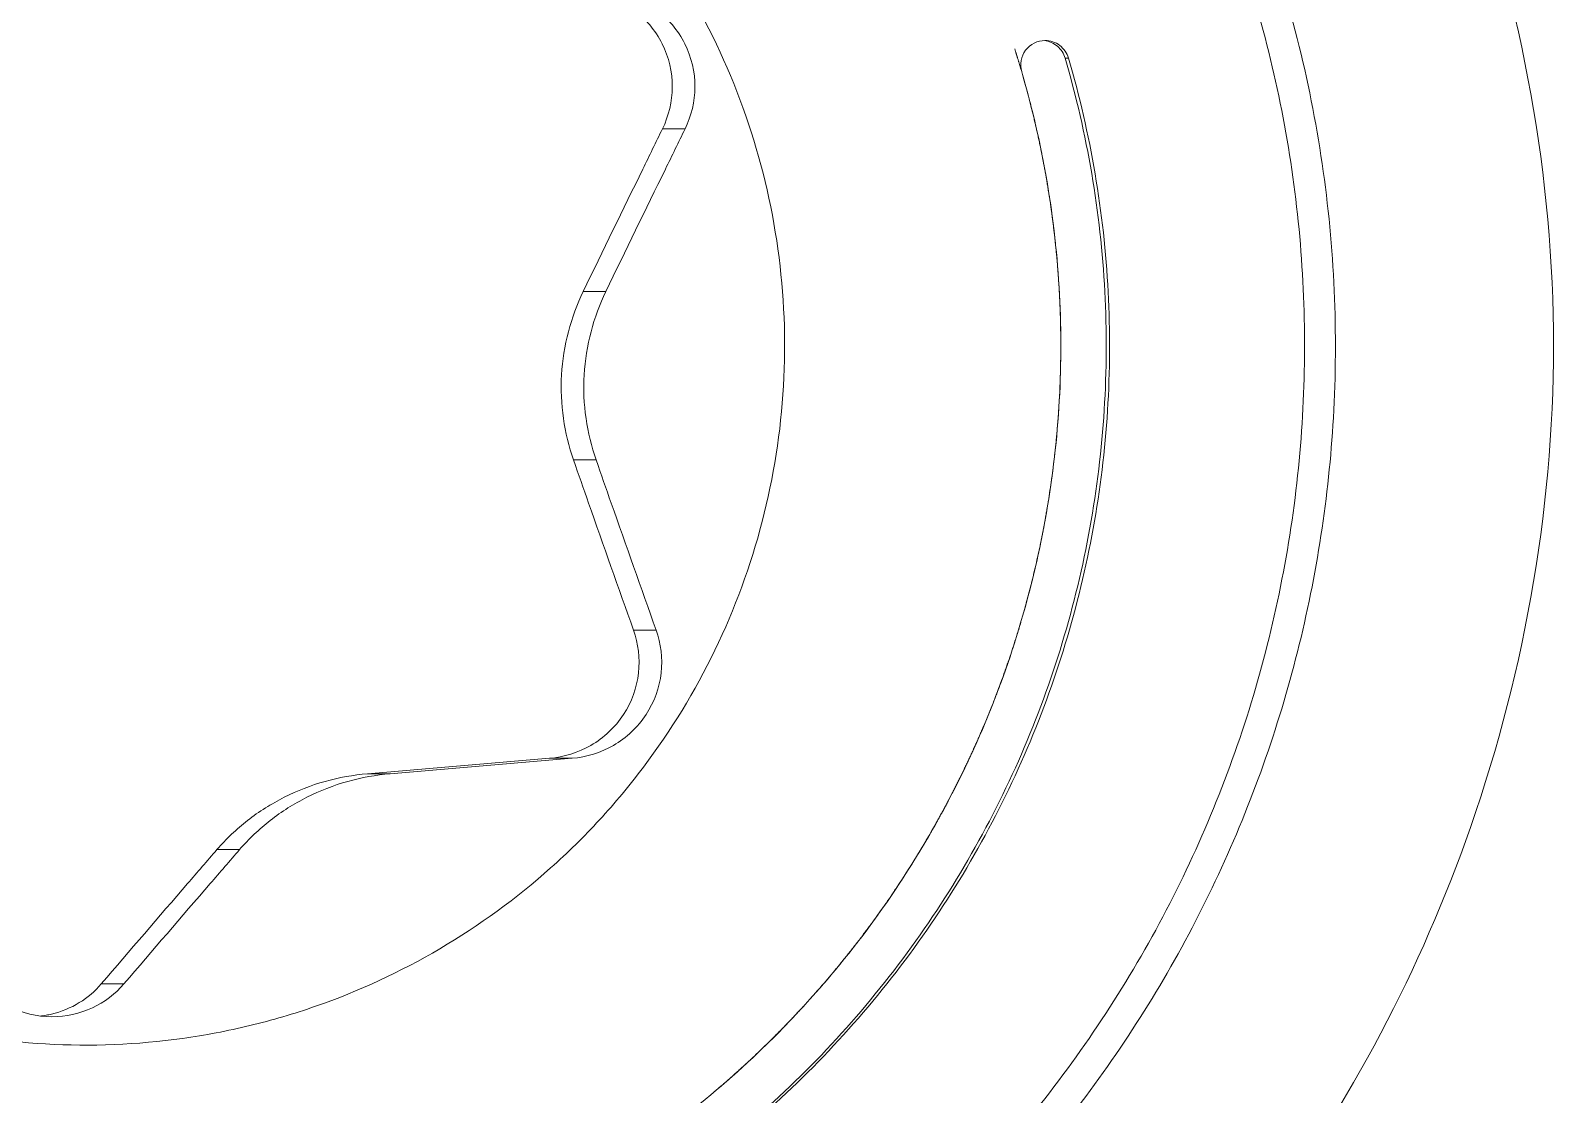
# Model space of a CAD drawing. Header units: millimetres. Extents: x 1177 to 4147, y 93 to 2194.
# Drawn here: x 1853.593 to 1858.274, y 1901.593 to 1904.863 of the extents above; entities that cross this region are included whole.
import ezdxf

# ---------------------------------------------------------------- set-up
doc = ezdxf.new("R2010")
doc.units = ezdxf.units.MM
doc.header["$LTSCALE"] = 0.1
doc.layers.get('0').update_dxf_attribs({"lineweight": 13})

msp = doc.modelspace()

# ---------------------------------------------------------------- linework, layer by layer
for p, q in [((1856.7831, 1904.7786), (1856.7728, 1904.7786)), ((1856.6417, 1904.7285), (1856.6394, 1904.7365)), ((1855.6049, 1904.5608), (1855.5354, 1904.5608)), ((1856.7395, 1904.2427), (1856.7376, 1904.258)), ((1855.292, 1904.0611), (1855.3615, 1904.0611)), ((1856.7562, 1903.7509), (1856.7566, 1903.7579)), ((1855.2621, 1903.5434), (1855.3316, 1903.5434)), ((1856.6919, 1903.2602), (1856.6934, 1903.2674)), ((1855.516, 1903.0201), (1855.4464, 1903.0201)), ((1856.5318, 1902.7472), (1856.5458, 1902.7816)), ((1856.5458, 1902.7816), (1856.5515, 1902.7961)), ((1855.1881, 1902.6264), (1854.6291, 1902.5787)), ((1855.2576, 1902.6264), (1854.6986, 1902.5787)), ((1855.2576, 1902.6264), (1855.1881, 1902.6264)), ((1854.6291, 1902.5787), (1854.6986, 1902.5787)), ((1854.1664, 1902.3458), (1854.2359, 1902.3458)), ((1856.3236, 1902.3361), (1856.3324, 1902.3508)), ((1853.8806, 1901.9331), (1853.811, 1901.9331)), ((1856.0332, 1901.9363), (1856.0411, 1901.9455)), ((1853.6594, 1901.8322), (1853.6421, 1901.8327))]:
    msp.add_line(p, q)
for centre, radius, start, end in [((1856.7113, 1904.7575), 0.075, 90.0594, 196.3113), ((1853.59, 1902.1289), 0.2967, 276.3801, 280.0635), ((1853.5907, 1902.1247), 0.2924, 280.0633, 283.2844)]:
    msp.add_arc(centre, radius, start, end)
for points, knots in [([(1853.7585, 1907.7448), (1853.5165, 1907.7448), (1853.0312, 1907.6988), (1852.3301, 1907.494), (1851.6797, 1907.1609), (1851.1036, 1906.7113), (1850.6221, 1906.1613), (1850.2525, 1905.5304), (1850.0079, 1904.8414), (1849.934, 1904.359), (1849.9201, 1904.117)], [0, 0, 0, 0, 0.124921, 0.249854, 0.374808, 0.499791, 0.624805, 0.74985, 0.874913, 1, 1, 1, 1]), ([(1853.7585, 1907.7448), (1854.019, 1907.7448), (1854.5415, 1907.6914), (1855.2917, 1907.4546), (1855.9788, 1907.0707), (1856.5742, 1906.5556), (1857.0533, 1905.9308), (1857.3963, 1905.2217), (1857.5891, 1904.4583), (1857.6121, 1903.933), (1857.5971, 1903.6726)], [0, 0, 0, 0, 0.124923, 0.249851, 0.374807, 0.499793, 0.624811, 0.749857, 0.87492, 1, 1, 1, 1]), ([(1857.5024, 1903.6784), (1857.5166, 1903.923), (1857.5016, 1904.2935), (1857.41, 1904.7758), (1857.2718, 1905.247), (1857.0133, 1905.8069), (1856.6505, 1906.3056), (1856.3067, 1906.6558), (1855.9304, 1906.9707), (1855.4047, 1907.2925), (1854.7112, 1907.5478), (1853.9813, 1907.6627), (1853.2429, 1907.6328), (1852.5247, 1907.4593), (1851.9654, 1907.2002), (1851.5554, 1906.9309), (1851.1736, 1906.6227), (1850.7558, 1906.1692), (1850.4346, 1905.6428), (1850.243, 1905.1907), (1850.0966, 1904.7222), (1850.0391, 1904.3559), (1850.0249, 1904.1112)], [0, 0, 0, 0, 0.062524, 0.093821, 0.125116, 0.187624, 0.250118, 0.281397, 0.312672, 0.375134, 0.437583, 0.500025, 0.562464, 0.624908, 0.687362, 0.718632, 0.749906, 0.812391, 0.874892, 0.906183, 0.937477, 1, 1, 1, 1]), ([(1853.6398, 1901.7484), (1853.4997, 1901.7565), (1853.2899, 1901.7895), (1853.0217, 1901.8736), (1852.7628, 1901.9836), (1852.4614, 1902.168), (1852.2017, 1902.4079), (1852.0253, 1902.627), (1851.8711, 1902.8625), (1851.7228, 1903.1836), (1851.6235, 1903.5959), (1851.6063, 1904.0197), (1851.6721, 1904.4387), (1851.8182, 1904.8368), (1852.0025, 1905.1387), (1852.1828, 1905.3547), (1852.3833, 1905.5521), (1852.6688, 1905.7604), (1852.9894, 1905.9088), (1853.2592, 1905.9882), (1853.5354, 1906.0407), (1853.7476, 1906.0493), (1853.8876, 1906.0412)], [0, 0, 0, 0, 0.062443, 0.093706, 0.124966, 0.187429, 0.249906, 0.281189, 0.312476, 0.374984, 0.437502, 0.500025, 0.562545, 0.625058, 0.687559, 0.71884, 0.750118, 0.812587, 0.875041, 0.906299, 0.937559, 1, 1, 1, 1]), ([(1853.8876, 1906.0412), (1854.0277, 1906.0331), (1854.2375, 1906.0001), (1854.5057, 1905.916), (1854.7646, 1905.806), (1855.066, 1905.6216), (1855.3256, 1905.3817), (1855.5021, 1905.1626), (1855.6563, 1904.9271), (1855.8046, 1904.606), (1855.9039, 1904.1937), (1855.9211, 1903.7699), (1855.8553, 1903.3509), (1855.7092, 1902.9528), (1855.5249, 1902.651), (1855.3446, 1902.4349), (1855.1441, 1902.2375), (1854.8586, 1902.0292), (1854.5379, 1901.8808), (1854.2682, 1901.8014), (1853.992, 1901.7489), (1853.7798, 1901.7403), (1853.6398, 1901.7484)], [0, 0, 0, 0, 0.062443, 0.093706, 0.124966, 0.187429, 0.249906, 0.281189, 0.312476, 0.374984, 0.437502, 0.500025, 0.562545, 0.625058, 0.687559, 0.71884, 0.750118, 0.812587, 0.875041, 0.906299, 0.937559, 1, 1, 1, 1]), ([(1850.8451, 1905.0703), (1850.7498, 1904.833), (1850.6167, 1904.333), (1850.6043, 1903.5587), (1850.7791, 1902.8039), (1851.131, 1902.1138), (1851.6391, 1901.5294), (1852.2729, 1901.0852), (1852.8759, 1900.8538), (1853.3796, 1900.7605), (1853.6358, 1900.7448), (1853.7637, 1900.7448)], [0, 0, 0, 0, 0.125032, 0.250067, 0.375098, 0.500103, 0.625071, 0.749998, 0.874891, 0.937447, 1, 1, 1, 1]), ([(1851.0122, 1905.0819), (1851.003, 1905.0528), (1850.9844, 1904.9947), (1850.9566, 1904.9076), (1850.9335, 1904.8349), (1850.915, 1904.7768), (1850.9011, 1904.7333), (1850.8872, 1904.6897), (1850.8733, 1904.6461), (1850.8617, 1904.6098), (1850.8524, 1904.5808), (1850.8466, 1904.5626), (1850.8426, 1904.5499), (1850.8403, 1904.5426), (1850.8385, 1904.5372), (1850.8371, 1904.5326), (1850.8359, 1904.529), (1850.8351, 1904.5263), (1850.8343, 1904.524), (1850.8341, 1904.5221), (1850.8339, 1904.5202), (1850.8336, 1904.5178), (1850.833, 1904.512), (1850.832, 1904.5033), (1850.8307, 1904.4917), (1850.8294, 1904.4802), (1850.8277, 1904.4647), (1850.8255, 1904.4455), (1850.8229, 1904.4223), (1850.8203, 1904.3992), (1850.8169, 1904.3684), (1850.8126, 1904.3298), (1850.8074, 1904.2835), (1850.8022, 1904.2373), (1850.7953, 1904.1756), (1850.7883, 1904.1139), (1850.7823, 1904.0599), (1850.7788, 1904.0291), (1850.7767, 1904.0098), (1850.7749, 1903.9944), (1850.7736, 1903.9828), (1850.7723, 1903.9712), (1850.7713, 1903.9616), (1850.7704, 1903.9539), (1850.7697, 1903.9481), (1850.7691, 1903.9423), (1850.7686, 1903.9375), (1850.7682, 1903.9344), (1850.768, 1903.9329), (1850.7679, 1903.932), (1850.768, 1903.9308), (1850.7681, 1903.9294), (1850.7683, 1903.9275), (1850.7685, 1903.9251), (1850.7688, 1903.9222), (1850.7691, 1903.9184), (1850.7697, 1903.9118), (1850.7705, 1903.9023), (1850.7718, 1903.8871), (1850.7734, 1903.8681), (1850.7753, 1903.8453), (1850.7773, 1903.8225), (1850.7792, 1903.7998), (1850.7818, 1903.7694), (1850.7851, 1903.7314), (1850.789, 1903.6858), (1850.7929, 1903.6402), (1850.7968, 1903.5947), (1850.8006, 1903.5491), (1850.8039, 1903.5111), (1850.8065, 1903.4807), (1850.8084, 1903.4579), (1850.8104, 1903.4351), (1850.8123, 1903.4124), (1850.814, 1903.3934), (1850.8153, 1903.3782), (1850.8161, 1903.3687), (1850.8166, 1903.362), (1850.817, 1903.3582), (1850.8172, 1903.3554), (1850.8174, 1903.353), (1850.8176, 1903.3511), (1850.8177, 1903.3497), (1850.8178, 1903.3485), (1850.8181, 1903.3476), (1850.8185, 1903.3462), (1850.8194, 1903.3432), (1850.8207, 1903.3385), (1850.8223, 1903.3329), (1850.8239, 1903.3273), (1850.8261, 1903.3199), (1850.8288, 1903.3106), (1850.832, 1903.2994), (1850.8353, 1903.2882), (1850.8396, 1903.2733), (1850.845, 1903.2547), (1850.8537, 1903.2249), (1850.8688, 1903.1727), (1850.8861, 1903.1131), (1850.9033, 1903.0535), (1850.9163, 1903.0088), (1850.9293, 1902.9641), (1850.9401, 1902.9268), (1850.9487, 1902.897), (1850.9552, 1902.8746), (1850.9617, 1902.8523), (1850.9671, 1902.8336), (1850.9714, 1902.8187), (1850.9747, 1902.8076), (1850.9779, 1902.7964), (1850.9803, 1902.788), (1850.9819, 1902.7824), (1850.9826, 1902.7801), (1850.9832, 1902.7782), (1850.9837, 1902.7763), (1850.9848, 1902.7742), (1850.9861, 1902.7717), (1850.9879, 1902.7683), (1850.9901, 1902.7641), (1850.9927, 1902.759), (1850.9962, 1902.7523), (1851.0024, 1902.7404), (1851.0111, 1902.7235), (1851.0252, 1902.6965), (1851.0428, 1902.6627), (1851.0639, 1902.6221), (1851.0849, 1902.5815), (1851.106, 1902.5409), (1851.1271, 1902.5003), (1851.1482, 1902.4598), (1851.1693, 1902.4192), (1851.1869, 1902.3854), (1851.2009, 1902.3583), (1851.2115, 1902.338), (1851.2203, 1902.3211), (1851.2273, 1902.3076), (1851.2326, 1902.2975), (1851.2378, 1902.2873), (1851.2422, 1902.2789), (1851.2457, 1902.2721), (1851.2479, 1902.2679), (1851.2497, 1902.2645), (1851.251, 1902.262), (1851.2521, 1902.2598), (1851.2529, 1902.2584), (1851.2533, 1902.2575), (1851.2536, 1902.2569), (1851.2541, 1902.2563), (1851.2547, 1902.2556), (1851.2558, 1902.2542), (1851.2573, 1902.2524), (1851.2591, 1902.2501), (1851.2615, 1902.2471), (1851.2646, 1902.2433), (1851.2694, 1902.2372), (1851.2755, 1902.2297), (1851.2828, 1902.2206), (1851.2901, 1902.2115), (1851.2998, 1902.1994), (1851.3119, 1902.1843), (1851.3265, 1902.1662), (1851.3459, 1902.142), (1851.3702, 1902.1117), (1851.3993, 1902.0755), (1851.4284, 1902.0392), (1851.4575, 1902.0029), (1851.4867, 1901.9666), (1851.5158, 1901.9303), (1851.5449, 1901.894), (1851.5692, 1901.8638), (1851.5886, 1901.8396), (1851.6007, 1901.8245), (1851.6092, 1901.8139), (1851.6141, 1901.8078), (1851.6177, 1901.8033), (1851.6208, 1901.7995), (1851.6232, 1901.7965), (1851.625, 1901.7942), (1851.6265, 1901.7923), (1851.628, 1901.7911), (1851.6295, 1901.7899), (1851.6313, 1901.7884), (1851.6357, 1901.7847), (1851.6422, 1901.7792), (1851.651, 1901.7719), (1851.6598, 1901.7645), (1851.6714, 1901.7547), (1851.686, 1901.7425), (1851.7036, 1901.7278), (1851.7211, 1901.7132), (1851.7444, 1901.6936), (1851.7736, 1901.6692), (1851.8087, 1901.6398), (1851.8437, 1901.6105), (1851.8904, 1901.5713), (1851.9372, 1901.5322), (1851.978, 1901.498), (1852.0014, 1901.4784), (1852.016, 1901.4662), (1852.0277, 1901.4564), (1852.0364, 1901.4491), (1852.0452, 1901.4417), (1852.0525, 1901.4356), (1852.0583, 1901.4307), (1852.0627, 1901.427), (1852.0671, 1901.4234), (1852.0708, 1901.4203), (1852.0731, 1901.4183), (1852.0742, 1901.4174), (1852.0749, 1901.4168), (1852.076, 1901.4162), (1852.0773, 1901.4155), (1852.079, 1901.4146), (1852.0811, 1901.4134), (1852.0837, 1901.412), (1852.0871, 1901.4102), (1852.093, 1901.4069), (1852.1015, 1901.4023), (1852.1151, 1901.3949), (1852.1321, 1901.3856), (1852.1525, 1901.3744), (1852.173, 1901.3633), (1852.1934, 1901.3521), (1852.2206, 1901.3373), (1852.2546, 1901.3187), (1852.2954, 1901.2964), (1852.3362, 1901.2741), (1852.377, 1901.2518), (1852.4179, 1901.2295), (1852.4519, 1901.2109), (1852.4791, 1901.1961), (1852.4995, 1901.1849), (1852.5199, 1901.1738), (1852.5403, 1901.1626), (1852.5573, 1901.1533), (1852.5709, 1901.1459), (1852.5794, 1901.1413), (1852.5854, 1901.138), (1852.5888, 1901.1362), (1852.5913, 1901.1348), (1852.5935, 1901.1336), (1852.5952, 1901.1327), (1852.5964, 1901.132), (1852.5975, 1901.1314), (1852.5984, 1901.1311), (1852.5998, 1901.1307), (1852.6027, 1901.1298), (1852.6073, 1901.1284), (1852.6127, 1901.1267), (1852.6182, 1901.125), (1852.6254, 1901.1227), (1852.6345, 1901.1199), (1852.6454, 1901.1165), (1852.6563, 1901.1131), (1852.6709, 1901.1085), (1852.689, 1901.1028), (1852.7181, 1901.0938), (1852.769, 1901.0779), (1852.8271, 1901.0598), (1852.8853, 1901.0416), (1852.9289, 1901.028), (1852.9725, 1901.0144), (1853.0089, 1901.003), (1853.0379, 1900.994), (1853.0597, 1900.9872), (1853.0815, 1900.9804), (1853.0997, 1900.9747), (1853.1143, 1900.9702), (1853.1252, 1900.9668), (1853.1361, 1900.9634), (1853.1442, 1900.9608), (1853.1497, 1900.9591), (1853.152, 1900.9584), (1853.1538, 1900.9578), (1853.1556, 1900.9572), (1853.158, 1900.957), (1853.1609, 1900.9567), (1853.1648, 1900.9563), (1853.1696, 1900.9558), (1853.1754, 1900.9552), (1853.1831, 1900.9543), (1853.1966, 1900.9529), (1853.2159, 1900.9509), (1853.2467, 1900.9476), (1853.2853, 1900.9436), (1853.3316, 1900.9387), (1853.3779, 1900.9338), (1853.4241, 1900.929), (1853.4859, 1900.9225), (1853.563, 1900.9143), (1853.6556, 1900.9046), (1853.7173, 1900.8981), (1853.7481, 1900.8948)], [0, 0, 0, 0, 0.015625, 0.03125, 0.046875, 0.054688, 0.0625, 0.070312, 0.078125, 0.085938, 0.089844, 0.09375, 0.095703, 0.09668, 0.097656, 0.098633, 0.099121, 0.099609, 0.100098, 0.100342, 0.100586, 0.101074, 0.101562, 0.103516, 0.105469, 0.107422, 0.109375, 0.113281, 0.117188, 0.121094, 0.125, 0.132812, 0.140625, 0.148438, 0.15625, 0.171875, 0.179688, 0.183594, 0.1875, 0.189453, 0.191406, 0.193359, 0.195312, 0.196289, 0.197266, 0.198242, 0.199219, 0.199707, 0.199829, 0.199951, 0.200195, 0.200439, 0.200684, 0.201172, 0.20166, 0.202148, 0.203125, 0.205078, 0.207031, 0.210938, 0.214844, 0.21875, 0.222656, 0.226562, 0.234375, 0.242188, 0.25, 0.257812, 0.265625, 0.273438, 0.277344, 0.28125, 0.285156, 0.289062, 0.292969, 0.294922, 0.296875, 0.297852, 0.29834, 0.298828, 0.299316, 0.299561, 0.299805, 0.300049, 0.300171, 0.300293, 0.300781, 0.301758, 0.302734, 0.303711, 0.304688, 0.306641, 0.308594, 0.310547, 0.3125, 0.316406, 0.320312, 0.328125, 0.34375, 0.351562, 0.359375, 0.367188, 0.375, 0.378906, 0.382812, 0.386719, 0.390625, 0.392578, 0.394531, 0.396484, 0.398438, 0.398926, 0.399414, 0.399658, 0.399902, 0.400391, 0.400879, 0.401367, 0.402344, 0.40332, 0.404297, 0.40625, 0.410156, 0.414062, 0.421875, 0.429688, 0.4375, 0.445312, 0.453125, 0.460938, 0.46875, 0.476562, 0.480469, 0.484375, 0.488281, 0.490234, 0.492188, 0.494141, 0.496094, 0.49707, 0.498047, 0.498535, 0.499023, 0.499512, 0.499756, 0.499878, 0.5, 0.500122, 0.500244, 0.500488, 0.500977, 0.501465, 0.501953, 0.50293, 0.503906, 0.505859, 0.507812, 0.509766, 0.511719, 0.515625, 0.519531, 0.523438, 0.53125, 0.539062, 0.546875, 0.554688, 0.5625, 0.570312, 0.578125, 0.585938, 0.589844, 0.59375, 0.595703, 0.59668, 0.597656, 0.598633, 0.599121, 0.599609, 0.600098, 0.600342, 0.600586, 0.601074, 0.601562, 0.603516, 0.605469, 0.607422, 0.609375, 0.613281, 0.617188, 0.621094, 0.625, 0.632812, 0.640625, 0.648438, 0.65625, 0.671875, 0.679688, 0.683594, 0.6875, 0.689453, 0.691406, 0.693359, 0.695312, 0.696289, 0.697266, 0.698242, 0.699219, 0.699707, 0.699829, 0.699951, 0.700195, 0.700439, 0.700684, 0.701172, 0.70166, 0.702148, 0.703125, 0.705078, 0.707031, 0.710938, 0.714844, 0.71875, 0.722656, 0.726562, 0.734375, 0.742188, 0.75, 0.757812, 0.765625, 0.773438, 0.777344, 0.78125, 0.785156, 0.789062, 0.792969, 0.794922, 0.796875, 0.797852, 0.79834, 0.798828, 0.799316, 0.799561, 0.799805, 0.800049, 0.800171, 0.800293, 0.800781, 0.801758, 0.802734, 0.803711, 0.804688, 0.806641, 0.808594, 0.810547, 0.8125, 0.816406, 0.820312, 0.828125, 0.84375, 0.851562, 0.859375, 0.867188, 0.875, 0.878906, 0.882812, 0.886719, 0.890625, 0.892578, 0.894531, 0.896484, 0.898438, 0.898926, 0.899414, 0.899658, 0.899902, 0.900391, 0.900879, 0.901367, 0.902344, 0.90332, 0.904297, 0.90625, 0.910156, 0.914062, 0.921875, 0.929688, 0.9375, 0.945312, 0.953125, 0.96875, 0.984375, 1, 1, 1, 1]), ([(1853.7534, 1900.8948), (1853.5101, 1900.8948), (1853.0216, 1900.9547), (1852.3338, 1901.219), (1851.7298, 1901.642), (1851.246, 1902.1986), (1850.9109, 1902.8558), (1850.7444, 1903.5747), (1850.7562, 1904.3121), (1850.883, 1904.7883), (1850.9738, 1905.0143)], [0, 0, 0, 0, 0.124904, 0.249827, 0.374783, 0.49978, 0.624814, 0.749874, 0.874938, 1, 1, 1, 1]), ([(1850.9841, 1905.0143), (1850.8933, 1904.7883), (1850.7666, 1904.3121), (1850.7548, 1903.5747), (1850.9213, 1902.8558), (1851.2564, 1902.1986), (1851.7402, 1901.642), (1852.3441, 1901.219), (1853.0319, 1900.9547), (1853.5205, 1900.8948), (1853.7637, 1900.8948)], [0, 0, 0, 0, 0.125061, 0.250126, 0.375186, 0.50022, 0.625217, 0.750173, 0.875096, 1, 1, 1, 1]), ([(1855.3241, 1904.9818), (1855.3677, 1904.973), (1855.4535, 1904.9354), (1855.5444, 1904.8278), (1855.5765, 1904.691), (1855.5548, 1904.6004), (1855.5354, 1904.5608)], [0, 0, 0, 0, 0.247219, 0.501902, 0.755364, 1, 1, 1, 1]), ([(1855.3936, 1904.9818), (1855.4372, 1904.973), (1855.5231, 1904.9354), (1855.6139, 1904.8278), (1855.646, 1904.691), (1855.6243, 1904.6004), (1855.6049, 1904.5608)], [0, 0, 0, 0, 0.247207, 0.501889, 0.755366, 1, 1, 1, 1]), ([(1856.7728, 1904.7786), (1856.7687, 1904.7925), (1856.752, 1904.8185), (1856.7234, 1904.8305), (1856.709, 1904.8321)], [0, 0, 0, 0, 0.500254, 1, 1, 1, 1]), ([(1856.7112, 1904.8325), (1856.727, 1904.8325), (1856.7595, 1904.8219), (1856.7787, 1904.7937), (1856.7831, 1904.7786)], [0, 0, 0, 0, 0.499748, 1, 1, 1, 1]), ([(1853.7637, 1900.7448), (1854.0063, 1900.7448), (1854.4935, 1900.8015), (1855.1836, 1901.0522), (1855.7981, 1901.4551), (1856.3036, 1901.9886), (1856.6731, 1902.6241), (1856.8868, 1903.3277), (1856.9335, 1904.0613), (1856.8512, 1904.5454), (1856.7831, 1904.7786)], [0, 0, 0, 0, 0.124906, 0.24983, 0.374785, 0.499777, 0.624806, 0.749863, 0.874929, 1, 1, 1, 1]), ([(1853.7637, 1900.7448), (1854.0059, 1900.7456), (1854.492, 1900.8037), (1855.1802, 1901.0558), (1855.7927, 1901.4594), (1856.2963, 1901.9929), (1856.6642, 1902.6277), (1856.8769, 1903.3303), (1856.923, 1904.0626), (1856.8408, 1904.5458), (1856.7728, 1904.7786)], [0, 0, 0, 0, 0.124906, 0.24983, 0.374785, 0.499777, 0.624806, 0.749864, 0.874929, 1, 1, 1, 1]), ([(1856.6394, 1904.7365), (1856.6379, 1904.7415), (1856.6349, 1904.7515), (1856.6315, 1904.7628), (1856.6293, 1904.7703), (1856.6281, 1904.7741), (1856.6271, 1904.7772), (1856.6264, 1904.7797), (1856.6258, 1904.7816), (1856.6253, 1904.7832), (1856.6249, 1904.7844), (1856.6247, 1904.7852), (1856.6245, 1904.7858), (1856.6244, 1904.7862), (1856.6243, 1904.7865), (1856.6242, 1904.7867), (1856.6241, 1904.787), (1856.624, 1904.7874), (1856.6237, 1904.7883), (1856.6233, 1904.7897), (1856.6227, 1904.7916), (1856.6221, 1904.7934), (1856.6213, 1904.7959), (1856.62, 1904.8003), (1856.6188, 1904.804), (1856.618, 1904.8065)], [0, 0, 0, 0, 0.25, 0.5, 0.5625, 0.625, 0.6875, 0.71875, 0.75, 0.78125, 0.796875, 0.8125, 0.820312, 0.828125, 0.832031, 0.833984, 0.835938, 0.839844, 0.84375, 0.859375, 0.875, 0.890625, 0.90625, 0.9375, 1, 1, 1, 1]), ([(1853.7637, 1900.8948), (1853.9948, 1900.8948), (1854.4587, 1900.9488), (1855.116, 1901.1876), (1855.7013, 1901.5713), (1856.1826, 1902.0794), (1856.5346, 1902.6846), (1856.7381, 1903.3547), (1856.7826, 1904.0533), (1856.7042, 1904.5144), (1856.6394, 1904.7365)], [0, 0, 0, 0, 0.124906, 0.24983, 0.374785, 0.499777, 0.624806, 0.749863, 0.874929, 1, 1, 1, 1]), ([(1856.7376, 1904.258), (1856.7364, 1904.2671), (1856.7346, 1904.2807), (1856.7325, 1904.2966), (1856.7312, 1904.3057), (1856.7303, 1904.3125), (1856.7294, 1904.3193), (1856.7287, 1904.3244), (1856.7283, 1904.3278), (1856.7281, 1904.3293), (1856.7279, 1904.3304), (1856.7277, 1904.3316), (1856.7274, 1904.3339), (1856.7269, 1904.3371), (1856.726, 1904.3423), (1856.725, 1904.3488), (1856.7233, 1904.3591), (1856.7212, 1904.372), (1856.7192, 1904.3849), (1856.7175, 1904.3953), (1856.7165, 1904.4017), (1856.7156, 1904.4069), (1856.7151, 1904.4101), (1856.7147, 1904.4124), (1856.7145, 1904.4137), (1856.7143, 1904.4148), (1856.7141, 1904.4162), (1856.7134, 1904.4196), (1856.7125, 1904.4246), (1856.7112, 1904.4314), (1856.7099, 1904.4381), (1856.7082, 1904.4471), (1856.7066, 1904.4561), (1856.7049, 1904.4652), (1856.7038, 1904.4708), (1856.703, 1904.4753), (1856.7023, 1904.4787), (1856.7018, 1904.4815), (1856.7014, 1904.4834), (1856.7012, 1904.4846), (1856.7011, 1904.4854), (1856.7008, 1904.4864), (1856.7006, 1904.4876), (1856.7001, 1904.4899), (1856.6994, 1904.4931), (1856.6986, 1904.4969), (1856.6975, 1904.502), (1856.6961, 1904.5084), (1856.6939, 1904.5187), (1856.6911, 1904.5315), (1856.6884, 1904.5443), (1856.6862, 1904.5545), (1856.6848, 1904.5609), (1856.6837, 1904.566), (1856.6825, 1904.5711), (1856.6803, 1904.58), (1856.6772, 1904.5927), (1856.6735, 1904.608), (1856.6698, 1904.6233), (1856.6667, 1904.636), (1856.6645, 1904.6449), (1856.6632, 1904.6499), (1856.6618, 1904.6549), (1856.6601, 1904.6611), (1856.656, 1904.6761), (1856.6499, 1904.6986), (1856.6444, 1904.7185), (1856.6417, 1904.7285)], [0, 0, 0, 0, 0.0625, 0.09375, 0.109375, 0.125, 0.140625, 0.15625, 0.160156, 0.164062, 0.166016, 0.167969, 0.171875, 0.179688, 0.1875, 0.203125, 0.21875, 0.25, 0.28125, 0.296875, 0.3125, 0.320312, 0.328125, 0.332031, 0.333984, 0.335938, 0.339844, 0.34375, 0.359375, 0.375, 0.390625, 0.40625, 0.4375, 0.453125, 0.46875, 0.476562, 0.484375, 0.492188, 0.496094, 0.498047, 0.5, 0.501953, 0.503906, 0.507812, 0.515625, 0.523438, 0.53125, 0.546875, 0.5625, 0.59375, 0.625, 0.640625, 0.65625, 0.664062, 0.671875, 0.6875, 0.71875, 0.75, 0.78125, 0.8125, 0.828125, 0.835938, 0.84375, 0.859375, 0.875, 0.9375, 1, 1, 1, 1]), ([(1855.5354, 1904.5608), (1855.5153, 1904.5197), (1855.4338, 1904.3533), (1855.3527, 1904.1867), (1855.292, 1904.0611)], [0, 0, 0, 0, 0.247065, 1, 1, 1, 1]), ([(1855.6049, 1904.5608), (1855.5848, 1904.5197), (1855.5033, 1904.3533), (1855.4222, 1904.1867), (1855.3615, 1904.0611)], [0, 0, 0, 0, 0.247077, 1, 1, 1, 1]), ([(1856.7566, 1903.7579), (1856.7569, 1903.767), (1856.7573, 1903.7808), (1856.7579, 1903.7968), (1856.7582, 1903.8059), (1856.7584, 1903.8128), (1856.7586, 1903.8197), (1856.7588, 1903.8248), (1856.7589, 1903.8283), (1856.759, 1903.8297), (1856.759, 1903.8308), (1856.759, 1903.8321), (1856.759, 1903.8344), (1856.7591, 1903.8377), (1856.7591, 1903.8429), (1856.7591, 1903.8495), (1856.7592, 1903.8599), (1856.7593, 1903.873), (1856.7594, 1903.8887), (1856.7595, 1903.9018), (1856.7596, 1903.911), (1856.7596, 1903.9162), (1856.7595, 1903.9214), (1856.7594, 1903.928), (1856.7591, 1903.9385), (1856.7589, 1903.9515), (1856.7586, 1903.9646), (1856.7584, 1903.9751), (1856.7582, 1903.9816), (1856.7581, 1903.9869), (1856.7581, 1903.9908), (1856.758, 1903.9941), (1856.7579, 1903.9964), (1856.7579, 1903.9977), (1856.7579, 1903.9987), (1856.7578, 1903.9995), (1856.7578, 1904.0007), (1856.7577, 1904.0027), (1856.7576, 1904.0055), (1856.7574, 1904.0089), (1856.7572, 1904.0135), (1856.7569, 1904.0192), (1856.7565, 1904.0284), (1856.7561, 1904.0376), (1856.7556, 1904.0467), (1856.7553, 1904.0536), (1856.755, 1904.0604), (1856.7548, 1904.0656), (1856.7546, 1904.069), (1856.7545, 1904.0705), (1856.7545, 1904.0716), (1856.7544, 1904.0728), (1856.7542, 1904.0751), (1856.754, 1904.0784), (1856.7536, 1904.0836), (1856.7531, 1904.0901), (1856.7524, 1904.1006), (1856.7514, 1904.1136), (1856.7503, 1904.1293), (1856.7494, 1904.1411), (1856.7488, 1904.1489), (1856.7486, 1904.1522), (1856.7484, 1904.1548), (1856.7482, 1904.1575), (1856.7477, 1904.1622), (1856.747, 1904.1691), (1856.7459, 1904.18), (1856.7445, 1904.1936), (1856.7423, 1904.2154), (1856.7406, 1904.2318), (1856.7395, 1904.2427)], [0, 0, 0, 0, 0.0625, 0.09375, 0.109375, 0.125, 0.140625, 0.15625, 0.160156, 0.164062, 0.166016, 0.167969, 0.171875, 0.179688, 0.1875, 0.203125, 0.21875, 0.25, 0.28125, 0.3125, 0.328125, 0.335938, 0.34375, 0.359375, 0.375, 0.40625, 0.4375, 0.453125, 0.46875, 0.476562, 0.484375, 0.492188, 0.496094, 0.498047, 0.5, 0.501953, 0.503906, 0.507812, 0.515625, 0.523438, 0.53125, 0.546875, 0.5625, 0.59375, 0.609375, 0.625, 0.640625, 0.65625, 0.660156, 0.664062, 0.666016, 0.667969, 0.671875, 0.679688, 0.6875, 0.703125, 0.71875, 0.75, 0.78125, 0.8125, 0.820312, 0.828125, 0.832031, 0.835938, 0.84375, 0.859375, 0.875, 0.90625, 0.9375, 1, 1, 1, 1]), ([(1849.9201, 1904.117), (1849.9051, 1903.8574), (1849.9279, 1903.3337), (1850.1195, 1902.5723), (1850.4604, 1901.8649), (1850.9367, 1901.2408), (1851.5289, 1900.7258), (1852.2127, 1900.3408), (1852.9597, 1900.1017), (1853.4803, 1900.0461), (1853.74, 1900.0449)], [0, 0, 0, 0, 0.125084, 0.25015, 0.375199, 0.500218, 0.625203, 0.750156, 0.875085, 1, 1, 1, 1]), ([(1850.0249, 1904.1112), (1850.0108, 1903.8666), (1850.0258, 1903.4961), (1850.1173, 1903.0138), (1850.2556, 1902.5426), (1850.514, 1901.9827), (1850.8769, 1901.484), (1851.2207, 1901.1338), (1851.597, 1900.8189), (1852.1227, 1900.4971), (1852.8162, 1900.2419), (1853.5461, 1900.1269), (1854.2845, 1900.1568), (1855.0027, 1900.3303), (1855.5619, 1900.5894), (1855.972, 1900.8587), (1856.3538, 1901.1669), (1856.7716, 1901.6204), (1857.0928, 1902.1468), (1857.2844, 1902.5989), (1857.4308, 1903.0674), (1857.4883, 1903.4337), (1857.5024, 1903.6784)], [0, 0, 0, 0, 0.062524, 0.093821, 0.125116, 0.187624, 0.250118, 0.281397, 0.312672, 0.375134, 0.437583, 0.500025, 0.562464, 0.624908, 0.687362, 0.718632, 0.749906, 0.812391, 0.874892, 0.906183, 0.937477, 1, 1, 1, 1]), ([(1855.292, 1904.0611), (1855.2729, 1904.0216), (1855.2419, 1903.9379), (1855.2279, 1903.8498), (1855.2253, 1903.8051)], [0, 0, 0, 0, 0.495303, 1, 1, 1, 1]), ([(1855.3615, 1904.0611), (1855.3424, 1904.0216), (1855.3114, 1903.9379), (1855.2903, 1903.8054), (1855.296, 1903.6714), (1855.3172, 1903.5848), (1855.3316, 1903.5434)], [0, 0, 0, 0, 0.247742, 0.500221, 0.752572, 1, 1, 1, 1]), ([(1855.2253, 1903.8051), (1855.2227, 1903.7605), (1855.2265, 1903.6714), (1855.2477, 1903.5848), (1855.2621, 1903.5434)], [0, 0, 0, 0, 0.504893, 1, 1, 1, 1]), ([(1856.6934, 1903.2674), (1856.6952, 1903.2763), (1856.6979, 1903.2898), (1856.7011, 1903.3055), (1856.7029, 1903.3145), (1856.7043, 1903.3213), (1856.7056, 1903.328), (1856.7066, 1903.3331), (1856.7073, 1903.3364), (1856.7076, 1903.3378), (1856.7078, 1903.3389), (1856.708, 1903.3402), (1856.7084, 1903.3425), (1856.709, 1903.3457), (1856.7099, 1903.3508), (1856.711, 1903.3573), (1856.7128, 1903.3676), (1856.715, 1903.3805), (1856.7177, 1903.396), (1856.72, 1903.4089), (1856.7215, 1903.4179), (1856.7224, 1903.4231), (1856.7231, 1903.4282), (1856.7241, 1903.4347), (1856.7263, 1903.4503), (1856.729, 1903.4684), (1856.7316, 1903.4865), (1856.7329, 1903.4956), (1856.7337, 1903.5008), (1856.7343, 1903.5047), (1856.7347, 1903.5086), (1856.7353, 1903.5138), (1856.7364, 1903.5229), (1856.7379, 1903.5359), (1856.7394, 1903.5489), (1856.7406, 1903.5593), (1856.7415, 1903.5671), (1856.7424, 1903.5749), (1856.7431, 1903.5807), (1856.7436, 1903.5846), (1856.7438, 1903.5862), (1856.7439, 1903.5876), (1856.744, 1903.5887), (1856.7442, 1903.5907), (1856.7445, 1903.5936), (1856.7449, 1903.5981), (1856.7454, 1903.6038), (1856.7462, 1903.613), (1856.7473, 1903.6244), (1856.7483, 1903.6358), (1856.749, 1903.6438), (1856.7494, 1903.6483), (1856.7497, 1903.6517), (1856.75, 1903.6552), (1856.7503, 1903.6577), (1856.7504, 1903.6594), (1856.7505, 1903.6602), (1856.7506, 1903.6607), (1856.7506, 1903.6614), (1856.7507, 1903.6626), (1856.7508, 1903.6644), (1856.751, 1903.6672), (1856.7512, 1903.6707), (1856.7515, 1903.6764), (1856.752, 1903.6834), (1856.7525, 1903.6918), (1856.7532, 1903.7031), (1856.7545, 1903.7228), (1856.7555, 1903.7397), (1856.7562, 1903.7509)], [0, 0, 0, 0, 0.0625, 0.09375, 0.109375, 0.125, 0.140625, 0.15625, 0.160156, 0.164062, 0.166016, 0.167969, 0.171875, 0.179688, 0.1875, 0.203125, 0.21875, 0.25, 0.28125, 0.3125, 0.328125, 0.335938, 0.34375, 0.359375, 0.375, 0.4375, 0.46875, 0.484375, 0.492188, 0.5, 0.507812, 0.515625, 0.53125, 0.5625, 0.59375, 0.609375, 0.625, 0.640625, 0.65625, 0.660156, 0.664062, 0.666016, 0.667969, 0.671875, 0.679688, 0.6875, 0.703125, 0.71875, 0.75, 0.78125, 0.796875, 0.804688, 0.8125, 0.820312, 0.828125, 0.830078, 0.832031, 0.833008, 0.833984, 0.835938, 0.839844, 0.84375, 0.851562, 0.859375, 0.875, 0.890625, 0.90625, 0.9375, 1, 1, 1, 1]), ([(1857.5971, 1903.6726), (1857.5831, 1903.4306), (1857.5092, 1902.9482), (1857.2647, 1902.2593), (1856.8951, 1901.6283), (1856.4136, 1901.0783), (1855.8374, 1900.6287), (1855.187, 1900.2956), (1854.4859, 1900.0908), (1854.0006, 1900.0448), (1853.7585, 1900.0448)], [0, 0, 0, 0, 0.125083, 0.250142, 0.375185, 0.500198, 0.625182, 0.75014, 0.875071, 1, 1, 1, 1]), ([(1855.2621, 1903.5434), (1855.2775, 1903.4992), (1855.3386, 1903.3247), (1855.4002, 1903.1503), (1855.4464, 1903.0201)], [0, 0, 0, 0, 0.253165, 1, 1, 1, 1]), ([(1855.3316, 1903.5434), (1855.347, 1903.4992), (1855.4081, 1903.3247), (1855.4698, 1903.1503), (1855.516, 1903.0201)], [0, 0, 0, 0, 0.253173, 1, 1, 1, 1]), ([(1856.5515, 1902.7961), (1856.5548, 1902.8047), (1856.5597, 1902.8175), (1856.5653, 1902.8325), (1856.5686, 1902.8411), (1856.571, 1902.8475), (1856.5735, 1902.8539), (1856.5753, 1902.8588), (1856.5765, 1902.862), (1856.577, 1902.8633), (1856.5774, 1902.8644), (1856.5778, 1902.8656), (1856.5786, 1902.8677), (1856.5797, 1902.8708), (1856.5814, 1902.8758), (1856.5836, 1902.8819), (1856.587, 1902.8918), (1856.5913, 1902.9042), (1856.5965, 1902.919), (1856.6008, 1902.9314), (1856.6039, 1902.94), (1856.6056, 1902.945), (1856.6071, 1902.95), (1856.6091, 1902.9562), (1856.6123, 1902.9662), (1856.6163, 1902.9786), (1856.6202, 1902.9911), (1856.6234, 1903.0011), (1856.6254, 1903.0073), (1856.627, 1903.0123), (1856.6282, 1903.0161), (1856.6292, 1903.0192), (1856.6299, 1903.0214), (1856.6303, 1903.0226), (1856.6306, 1903.0236), (1856.6308, 1903.0244), (1856.6311, 1903.0255), (1856.6317, 1903.0274), (1856.6325, 1903.0301), (1856.6334, 1903.0334), (1856.6347, 1903.0378), (1856.6363, 1903.0433), (1856.6388, 1903.0521), (1856.6414, 1903.0609), (1856.6439, 1903.0697), (1856.6459, 1903.0763), (1856.6478, 1903.0829), (1856.6492, 1903.0879), (1856.6502, 1903.0912), (1856.6506, 1903.0926), (1856.6509, 1903.0936), (1856.6512, 1903.0949), (1856.6518, 1903.0971), (1856.6526, 1903.1003), (1856.6539, 1903.1053), (1856.6556, 1903.1117), (1856.6582, 1903.1218), (1856.6616, 1903.1345), (1856.6655, 1903.1496), (1856.6685, 1903.1611), (1856.6705, 1903.1686), (1856.6713, 1903.1718), (1856.672, 1903.1743), (1856.6726, 1903.177), (1856.6737, 1903.1816), (1856.6752, 1903.1883), (1856.6777, 1903.1989), (1856.6808, 1903.2122), (1856.6857, 1903.2335), (1856.6894, 1903.2495), (1856.6919, 1903.2602)], [0, 0, 0, 0, 0.0625, 0.09375, 0.109375, 0.125, 0.140625, 0.15625, 0.160156, 0.164062, 0.166016, 0.167969, 0.171875, 0.179688, 0.1875, 0.203125, 0.21875, 0.25, 0.28125, 0.3125, 0.328125, 0.335938, 0.34375, 0.359375, 0.375, 0.40625, 0.4375, 0.453125, 0.46875, 0.476562, 0.484375, 0.492188, 0.496094, 0.498047, 0.5, 0.501953, 0.503906, 0.507812, 0.515625, 0.523438, 0.53125, 0.546875, 0.5625, 0.59375, 0.609375, 0.625, 0.640625, 0.65625, 0.660156, 0.664062, 0.666016, 0.667969, 0.671875, 0.679688, 0.6875, 0.703125, 0.71875, 0.75, 0.78125, 0.8125, 0.820312, 0.828125, 0.832031, 0.835938, 0.84375, 0.859375, 0.875, 0.90625, 0.9375, 1, 1, 1, 1]), ([(1855.4464, 1903.0201), (1855.4611, 1902.9787), (1855.4723, 1902.8862), (1855.4246, 1902.7542), (1855.322, 1902.6578), (1855.2324, 1902.6301), (1855.1881, 1902.6264)], [0, 0, 0, 0, 0.244334, 0.497756, 0.752586, 1, 1, 1, 1]), ([(1855.516, 1903.0201), (1855.5307, 1902.9787), (1855.5418, 1902.8862), (1855.4941, 1902.7542), (1855.3915, 1902.6578), (1855.3019, 1902.6301), (1855.2576, 1902.6264)], [0, 0, 0, 0, 0.244322, 0.497744, 0.752588, 1, 1, 1, 1]), ([(1856.3324, 1902.3508), (1856.337, 1902.3587), (1856.3463, 1902.3745), (1856.3578, 1902.3943), (1856.3659, 1902.4082), (1856.3705, 1902.4161), (1856.3748, 1902.4242), (1856.3804, 1902.4342), (1856.387, 1902.4462), (1856.3936, 1902.4582), (1856.3992, 1902.4683), (1856.4036, 1902.4763), (1856.4079, 1902.4844), (1856.4152, 1902.4986), (1856.4237, 1902.5149), (1856.4311, 1902.5291), (1856.4353, 1902.5372), (1856.4385, 1902.5433), (1856.4415, 1902.5495), (1856.4455, 1902.5577), (1856.4525, 1902.5721), (1856.4606, 1902.5886), (1856.4676, 1902.603), (1856.4716, 1902.6112), (1856.4754, 1902.6196), (1856.4802, 1902.63), (1856.4859, 1902.6425), (1856.4916, 1902.655), (1856.4959, 1902.6643), (1856.4988, 1902.6706), (1856.5, 1902.6732), (1856.501, 1902.6752), (1856.5019, 1902.6775), (1856.5036, 1902.6814), (1856.506, 1902.6869), (1856.5098, 1902.6959), (1856.5146, 1902.707), (1856.5222, 1902.7249), (1856.528, 1902.7383), (1856.5318, 1902.7472)], [0, 0, 0, 0, 0.0625, 0.125, 0.15625, 0.171875, 0.1875, 0.21875, 0.25, 0.28125, 0.3125, 0.328125, 0.34375, 0.375, 0.4375, 0.46875, 0.484375, 0.5, 0.515625, 0.53125, 0.5625, 0.625, 0.65625, 0.671875, 0.6875, 0.71875, 0.75, 0.78125, 0.8125, 0.820312, 0.828125, 0.832031, 0.835938, 0.84375, 0.859375, 0.875, 0.90625, 0.9375, 1, 1, 1, 1]), ([(1854.6291, 1902.5787), (1854.5851, 1902.575), (1854.4969, 1902.5592), (1854.3716, 1902.5108), (1854.2588, 1902.4395), (1854.1947, 1902.3786), (1854.1664, 1902.3458)], [0, 0, 0, 0, 0.24984, 0.50335, 0.755044, 1, 1, 1, 1]), ([(1854.6986, 1902.5787), (1854.6546, 1902.575), (1854.5664, 1902.5592), (1854.4411, 1902.5108), (1854.3283, 1902.4395), (1854.2643, 1902.3786), (1854.2359, 1902.3458)], [0, 0, 0, 0, 0.24984, 0.50335, 0.755044, 1, 1, 1, 1]), ([(1858.0031, 1902.371), (1857.848, 1901.9405), (1857.408, 1901.119), (1856.3987, 1900.1583), (1855.1511, 1899.5404), (1853.7746, 1899.3253), (1852.3981, 1899.5405), (1851.1503, 1900.1583), (1850.1405, 1901.1189), (1849.7003, 1901.9405), (1849.5451, 1902.371)], [0, 0, 0, 0, 0.125088, 0.25003, 0.375047, 0.499962, 0.624887, 0.749929, 0.874898, 1, 1, 1, 1]), ([(1854.1664, 1902.3458), (1854.1363, 1902.311), (1854.0176, 1902.1736), (1853.8992, 1902.036), (1853.811, 1901.9331)], [0, 0, 0, 0, 0.253724, 1, 1, 1, 1]), ([(1854.2359, 1902.3458), (1854.2058, 1902.311), (1854.0871, 1902.1736), (1853.9688, 1902.036), (1853.8806, 1901.9331)], [0, 0, 0, 0, 0.253732, 1, 1, 1, 1]), ([(1856.0411, 1901.9455), (1856.0469, 1901.9526), (1856.0557, 1901.9631), (1856.066, 1901.9754), (1856.0718, 1901.9825), (1856.0762, 1901.9878), (1856.0806, 1901.993), (1856.0839, 1901.997), (1856.0861, 1901.9996), (1856.0871, 1902.0008), (1856.0878, 1902.0016), (1856.0886, 1902.0026), (1856.09, 1902.0044), (1856.092, 1902.007), (1856.0953, 1902.0111), (1856.0993, 1902.0162), (1856.1058, 1902.0244), (1856.1139, 1902.0347), (1856.1236, 1902.047), (1856.1317, 1902.0573), (1856.1374, 1902.0645), (1856.1406, 1902.0686), (1856.1437, 1902.0728), (1856.1477, 1902.0781), (1856.1539, 1902.0864), (1856.1617, 1902.0969), (1856.1695, 1902.1074), (1856.1758, 1902.1158), (1856.1797, 1902.1211), (1856.1828, 1902.1253), (1856.1852, 1902.1284), (1856.1871, 1902.131), (1856.1885, 1902.1329), (1856.1893, 1902.1339), (1856.1899, 1902.1347), (1856.1904, 1902.1354), (1856.191, 1902.1363), (1856.1922, 1902.138), (1856.1938, 1902.1403), (1856.1958, 1902.1431), (1856.1984, 1902.1469), (1856.2017, 1902.1515), (1856.207, 1902.159), (1856.2123, 1902.1665), (1856.2176, 1902.174), (1856.2215, 1902.1796), (1856.2255, 1902.1852), (1856.2285, 1902.1894), (1856.2304, 1902.1922), (1856.2313, 1902.1934), (1856.2319, 1902.1943), (1856.2326, 1902.1954), (1856.2339, 1902.1973), (1856.2357, 1902.2), (1856.2386, 1902.2044), (1856.2422, 1902.2098), (1856.2481, 1902.2185), (1856.2553, 1902.2294), (1856.264, 1902.2425), (1856.2713, 1902.2534), (1856.2764, 1902.261), (1856.2792, 1902.2654), (1856.282, 1902.2699), (1856.2856, 1902.2755), (1856.294, 1902.289), (1856.3067, 1902.3092), (1856.3179, 1902.3272), (1856.3236, 1902.3361)], [0, 0, 0, 0, 0.0625, 0.09375, 0.109375, 0.125, 0.140625, 0.15625, 0.160156, 0.164062, 0.166016, 0.167969, 0.171875, 0.179688, 0.1875, 0.203125, 0.21875, 0.25, 0.28125, 0.3125, 0.328125, 0.335938, 0.34375, 0.359375, 0.375, 0.40625, 0.4375, 0.453125, 0.46875, 0.476562, 0.484375, 0.492188, 0.496094, 0.498047, 0.5, 0.501953, 0.503906, 0.507812, 0.515625, 0.523438, 0.53125, 0.546875, 0.5625, 0.59375, 0.609375, 0.625, 0.640625, 0.65625, 0.660156, 0.664062, 0.666016, 0.667969, 0.671875, 0.679688, 0.6875, 0.703125, 0.71875, 0.75, 0.78125, 0.8125, 0.828125, 0.835938, 0.84375, 0.859375, 0.875, 0.9375, 1, 1, 1, 1]), ([(1853.6421, 1901.8327), (1853.5963, 1901.8354), (1853.5063, 1901.8619), (1853.4369, 1901.9244), (1853.4109, 1901.9603)], [0, 0, 0, 0, 0.50836, 1, 1, 1, 1]), ([(1853.811, 1901.9331), (1853.7917, 1901.9106), (1853.7449, 1901.8706), (1853.6879, 1901.8472), (1853.6579, 1901.8401)], [0, 0, 0, 0, 0.490557, 1, 1, 1, 1]), ([(1853.8806, 1901.9331), (1853.8542, 1901.9024), (1853.7859, 1901.8504), (1853.7018, 1901.8322), (1853.6594, 1901.8322)], [0, 0, 0, 0, 0.488368, 1, 1, 1, 1]), ([(1855.685, 1901.5929), (1855.692, 1901.5989), (1855.7024, 1901.6078), (1855.7145, 1901.6183), (1855.7215, 1901.6242), (1855.7267, 1901.6287), (1855.7319, 1901.6332), (1855.7358, 1901.6365), (1855.7384, 1901.6387), (1855.7395, 1901.6397), (1855.7404, 1901.6404), (1855.7413, 1901.6413), (1855.743, 1901.6428), (1855.7454, 1901.645), (1855.7493, 1901.6485), (1855.7542, 1901.6529), (1855.7619, 1901.6599), (1855.7716, 1901.6687), (1855.7833, 1901.6792), (1855.793, 1901.688), (1855.7998, 1901.6941), (1855.8036, 1901.6977), (1855.8074, 1901.7013), (1855.8121, 1901.7058), (1855.8235, 1901.7167), (1855.8367, 1901.7293), (1855.8499, 1901.742), (1855.8566, 1901.7483), (1855.8603, 1901.7519), (1855.8632, 1901.7546), (1855.8659, 1901.7574), (1855.8696, 1901.7611), (1855.8761, 1901.7677), (1855.8853, 1901.777), (1855.8944, 1901.7863), (1855.9018, 1901.7937), (1855.9073, 1901.7993), (1855.9128, 1901.8049), (1855.917, 1901.809), (1855.9197, 1901.8118), (1855.9209, 1901.813), (1855.9218, 1901.8139), (1855.9226, 1901.8148), (1855.924, 1901.8162), (1855.926, 1901.8183), (1855.9291, 1901.8217), (1855.933, 1901.8258), (1855.9393, 1901.8325), (1855.9471, 1901.8409), (1855.9549, 1901.8492), (1855.9604, 1901.8551), (1855.9635, 1901.8584), (1855.9659, 1901.8609), (1855.9682, 1901.8634), (1855.97, 1901.8653), (1855.9712, 1901.8665), (1855.9717, 1901.8671), (1855.9721, 1901.8675), (1855.9725, 1901.868), (1855.9734, 1901.8689), (1855.9745, 1901.8703), (1855.9765, 1901.8724), (1855.9788, 1901.8751), (1855.9826, 1901.8794), (1855.9874, 1901.8848), (1855.9931, 1901.8912), (1856.0008, 1901.8998), (1856.0103, 1901.9105), (1856.0217, 1901.9234), (1856.0293, 1901.932), (1856.0332, 1901.9363)], [0, 0, 0, 0, 0.0625, 0.09375, 0.109375, 0.125, 0.140625, 0.15625, 0.160156, 0.164062, 0.166016, 0.167969, 0.171875, 0.179688, 0.1875, 0.203125, 0.21875, 0.25, 0.28125, 0.3125, 0.328125, 0.335938, 0.34375, 0.359375, 0.375, 0.4375, 0.46875, 0.484375, 0.492188, 0.5, 0.507812, 0.515625, 0.53125, 0.5625, 0.59375, 0.609375, 0.625, 0.640625, 0.65625, 0.660156, 0.664062, 0.666016, 0.667969, 0.671875, 0.679688, 0.6875, 0.703125, 0.71875, 0.75, 0.78125, 0.796875, 0.804688, 0.8125, 0.820312, 0.828125, 0.830078, 0.832031, 0.833008, 0.833984, 0.835938, 0.839844, 0.84375, 0.851562, 0.859375, 0.875, 0.890625, 0.90625, 0.9375, 0.96875, 1, 1, 1, 1])]:
    msp.add_open_spline(points, degree=3, knots=knots)
for points in [[(1858.0031, 1905.4186), (1858.178, 1904.9333), (1858.2738, 1904.4107), (1858.2738, 1903.8948)], [(1858.2738, 1903.8948), (1858.2738, 1903.3789), (1858.178, 1902.8563), (1858.0031, 1902.371)]]:
    msp.add_open_spline(points, degree=3)

doc.saveas('drawing.dxf')
